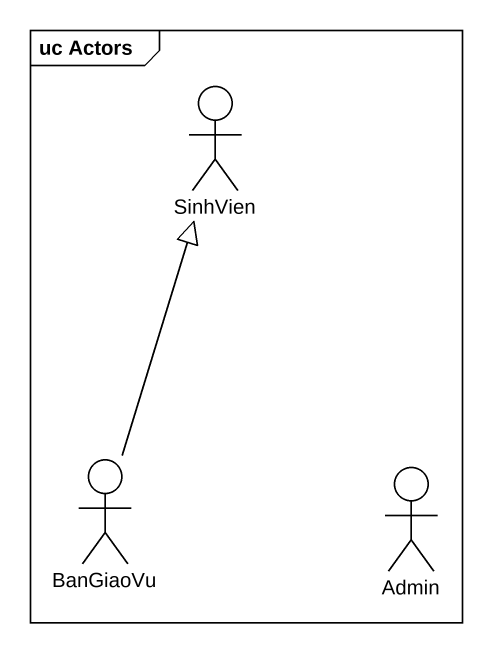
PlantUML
@startuml
mainframe uc Actors
actor SinhVien
actor BanGiaoVu
actor Admin
BanGiaoVu -up-|> SinhVien
@enduml
